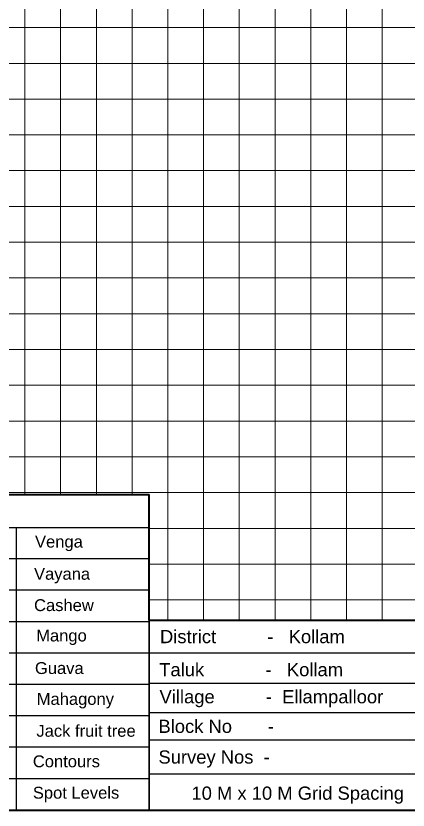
# Model space of a CAD drawing. Header units: millimetres. Extents: x 684983 to 685377, y 990360 to 990509.
# Drawn here: x 685143.47 to 685165.43, y 990360.29 to 990404.69 of the extents above; entities that cross this region are included whole.
import ezdxf

# ---------------------------------------------------------------- set-up
doc = ezdxf.new("R2010")
doc.units = ezdxf.units.MM
for name, color, linetype in [('dim', 7, 'Continuous'), ('hide', 2, 'Continuous'), ('TITLE', 6, 'Continuous')]:
    doc.layers.add(name, color=color, linetype=linetype)
doc.layers.add('grid', color=8, linetype='Continuous', lineweight=9)
doc.styles.add('ROMANS', font='arial.ttf')

msp = doc.modelspace()

# ---------------------------------------------------------------- linework, layer by layer
at = {"lineweight": 40}
for p, q in [((685118.727, 990377.924), (685150.928, 990377.924)), ((685150.928, 990370.9), (685150.928, 990377.924)), ((685150.928, 990370.9), (685221.159, 990370.9))]:
    msp.add_line(p, q, dxfattribs=at)
for p, q in [((685150.928, 990360.285), (685150.928, 990370.9)), ((685150.928, 990370.9), (685150.928, 990360.285)), ((685118.727, 990360.285), (685221.159, 990360.285))]:
    msp.add_line(p, q)
msp.add_lwpolyline([(685118.727, 990360.285), (685221.159, 990360.285), (685221.159, 990509.155), (685118.727, 990509.155)], close=True, dxfattribs=at)
at = {"layer": 'dim', "color": 8}
msp.add_line((685150.928, 990374.333), (685118.727, 990374.333), dxfattribs=at)
at = {"layer": 'grid'}
for p, q in [((685143.977, 990509.155), (685143.977, 990377.924)), ((685145.977, 990509.155), (685145.977, 990377.924)), ((685147.977, 990509.155), (685147.977, 990377.924)), ((685149.977, 990509.155), (685149.977, 990377.924)), ((685151.977, 990509.155), (685151.977, 990370.9)), ((685153.977, 990509.155), (685153.977, 990370.9)), ((685155.977, 990509.155), (685155.977, 990370.9)), ((685157.977, 990509.155), (685157.977, 990370.9)), ((685159.977, 990509.155), (685159.977, 990370.9)), ((685161.977, 990509.155), (685161.977, 990370.9)), ((685163.977, 990509.155), (685163.977, 990370.9)), ((685221.159, 990404.038), (685118.727, 990404.038)), ((685221.159, 990402.038), (685118.727, 990402.038)), ((685221.159, 990400.038), (685118.727, 990400.038)), ((685221.159, 990398.038), (685118.727, 990398.038)), ((685221.159, 990396.038), (685118.727, 990396.038)), ((685221.159, 990394.038), (685118.727, 990394.038)), ((685221.159, 990392.038), (685118.727, 990392.038)), ((685221.159, 990390.038), (685118.727, 990390.038)), ((685221.159, 990388.038), (685118.727, 990388.038)), ((685221.159, 990386.038), (685118.727, 990386.038)), ((685221.159, 990384.038), (685118.727, 990384.038)), ((685221.159, 990382.038), (685118.727, 990382.038)), ((685221.159, 990380.038), (685118.727, 990380.038)), ((685221.159, 990378.038), (685118.727, 990378.038)), ((685221.159, 990376.038), (685150.928, 990376.038)), ((685221.159, 990374.038), (685150.928, 990374.038)), ((685221.159, 990372.038), (685150.928, 990372.038))]:
    msp.add_line(p, q, dxfattribs=at)
at = {"layer": 'hide', "color": 8}
msp.add_line((685118.727, 990376.089), (685150.928, 990376.089), dxfattribs=at)
at = {"layer": 'TITLE', "color": 8}
for p, q in [((685143.488, 990376.089), (685143.488, 990360.285)), ((685150.928, 990372.577), (685118.727, 990372.577)), ((685150.928, 990370.821), (685118.727, 990370.821)), ((685150.928, 990370.9), (685150.928, 990360.285)), ((685150.928, 990370.9), (685150.928, 990360.285)), ((685150.928, 990369.065), (685118.727, 990369.065)), ((685168.851, 990369.066), (685150.928, 990369.066)), ((685150.928, 990367.309), (685118.727, 990367.309)), ((685168.851, 990367.367), (685150.928, 990367.367)), ((685150.928, 990365.553), (685118.727, 990365.553)), ((685168.851, 990365.727), (685150.928, 990365.727)), ((685168.851, 990364.191), (685150.928, 990364.191)), ((685150.928, 990363.797), (685118.727, 990363.797)), ((685185.093, 990362.287), (685150.928, 990362.287)), ((685150.928, 990362.041), (685118.727, 990362.041)), ((685150.928, 990360.285), (685118.727, 990360.285))]:
    msp.add_line(p, q, dxfattribs=at)

# ---------------------------------------------------------------- texts
at = {"layer": 'TITLE', "color": 7, "style": 'ROMANS'}
for s, height, p in [('Venga', 0.6625, (685144.544, 990374.966)), ('Vayana', 0.6625, (685144.488, 990373.166)), ('Cashew', 0.6625, (685144.49, 990371.413)), ('Mango', 0.6625, (685144.61, 990369.715)), ('District          -   Kollam', 0.73661, (685151.538, 990369.619)), ('Guava', 0.6625, (685144.54, 990367.895)), ('Taluk            -   Kollam', 0.73661, (685151.494, 990367.771)), ('Mahagony', 0.6625, (685144.641, 990366.17)), ('Village          -  Ellampalloor', 0.73661, (685151.512, 990366.257)), ('Jack fruit tree', 0.66246, (685144.622, 990364.388)), ('Block No       -  ', 0.73661, (685151.452, 990364.602)), ('Survey Nos  -  ', 0.73661, (685151.452, 990362.886)), ('Contours', 0.6625, (685144.422, 990362.683)), ('Spot Levels', 0.66246, (685144.422, 990360.927)), ('10 M x 10 M Grid Spacing', 0.73661, (685153.3, 990360.866))]:
    msp.add_text(s, height=height, dxfattribs=at).set_placement(p)

doc.saveas('drawing.dxf')
